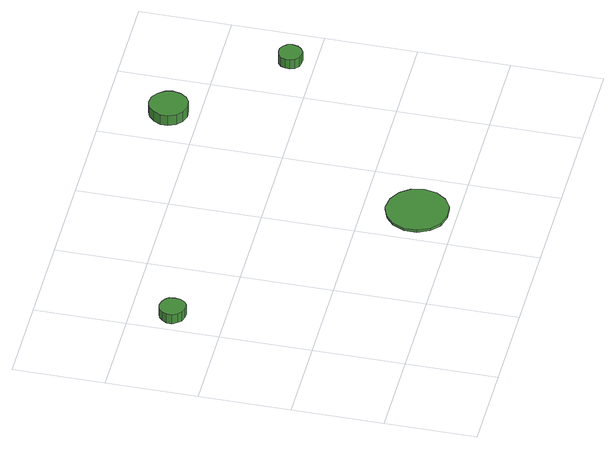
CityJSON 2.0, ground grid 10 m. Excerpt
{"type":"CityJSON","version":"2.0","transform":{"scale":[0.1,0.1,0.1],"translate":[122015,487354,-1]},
"CityObjects":{
"tree1":{"type":"SolitaryVegetationObject","attributes":{"function":"something"},"geometry":[{"type":"MultiSurface","lod":"1","boundaries":[[[0,1,2,3,4,5,6,7,8,9,10,11,12,13,14]],[[15,16,17,18,19,20,21,22,23,24,25,26,27,28,29]],[[0,29,28,1]],[[1,28,27,2]],[[2,27,26,3]],[[3,26,25,4]],[[4,25,24,5]],[[5,24,23,6]],[[6,23,22,7]],[[7,22,21,8]],[[8,21,20,9]],[[9,20,19,10]],[[10,19,18,11]],[[11,18,17,12]],[[12,17,16,13]],[[13,16,15,14]],[[14,15,29,0]]]}]},
"tree2":{"type":"SolitaryVegetationObject","attributes":{"function":"something"},"geometry":[{"type":"MultiSurface","lod":"1","boundaries":[[[30,31,32,33,34,35,36,37,38,39,40,41,42,43,44]],[[45,46,47,48,49,50,51,52,53,54,55,56,57,58,59]],[[30,59,58,31]],[[31,58,57,32]],[[32,57,56,33]],[[33,56,55,34]],[[34,55,54,35]],[[35,54,53,36]],[[36,53,52,37]],[[37,52,51,38]],[[38,51,50,39]],[[39,50,49,40]],[[40,49,48,41]],[[41,48,47,42]],[[42,47,46,43]],[[43,46,45,44]],[[44,45,59,30]]]}]},
"tree3":{"type":"SolitaryVegetationObject","attributes":{"function":"something"},"geometry":[{"type":"MultiSurface","lod":"1","boundaries":[[[60,61,62,63,64,65,66,67,68,69,70,71,72,73,74]],[[75,76,77,78,79,80,81,82,83,84,85,86,87,88,89]],[[60,89,88,61]],[[61,88,87,62]],[[62,87,86,63]],[[63,86,85,64]],[[64,85,84,65]],[[65,84,83,66]],[[66,83,82,67]],[[67,82,81,68]],[[68,81,80,69]],[[69,80,79,70]],[[70,79,78,71]],[[71,78,77,72]],[[72,77,76,73]],[[73,76,75,74]],[[74,75,89,60]]]}]},
"tree4":{"type":"SolitaryVegetationObject","attributes":{"function":"something"},"geometry":[{"type":"MultiSurface","lod":"1","boundaries":[[[90,91,92,93,94,95,96,97,98,99,100,101,102,103,104]],[[105,106,107,108,109,110,111,112,113,114,115,116,117,118,119]],[[90,119,118,91]],[[91,118,117,92]],[[92,117,116,93]],[[93,116,115,94]],[[94,115,114,95]],[[95,114,113,96]],[[96,113,112,97]],[[97,112,111,98]],[[98,111,110,99]],[[99,110,109,100]],[[100,109,108,101]],[[101,108,107,102]],[[102,107,106,103]],[[103,106,105,104]],[[104,105,119,90]]]}]}
},
"vertices":[
[28,254,30],[27,260,30],[24,264,30],[19,267,30],[13,268,30],[7,266,30],[3,262,30],[0,257,30],[0,251,30],[3,246,30],[7,242,30],[13,240,30],[19,240,30],[24,243,30],[27,248,30],[27,248,18],[24,243,18],[19,240,18],[13,240,18],[7,242,18],[3,246,18],[0,251,18],[0,257,18],[3,262,18],[7,266,18],[13,268,18],[19,267,18],[24,264,18],[27,260,18],[28,254,18],
[280,43,12],[277,57,12],[269,68,12],[257,75,12],[243,77,12],[229,72,12],[219,63,12],[213,50,12],[213,36,12],[219,23,12],[229,14,12],[243,10,12],[257,11,12],[269,18,12],[277,29,12],[277,29,9],[269,18,9],[257,11,9],[243,10,9],[229,14,9],[219,23,9],[213,36,9],[213,50,9],[219,63,9],[229,72,9],[243,77,9],[257,75,9],[269,68,9],[277,57,9],[280,43,9],
[362,332,26],[360,340,26],[355,347,26],[348,352,26],[339,353,26],[331,350,26],[325,344,26],[321,336,26],[321,328,26],[325,320,26],[331,314,26],[339,311,26],[348,312,26],[355,316,26],[360,323,26],[360,323,13],[355,316,13],[348,312,13],[339,311,13],[331,314,13],[325,320,13],[321,328,13],[321,336,13],[325,344,13],[331,350,13],[339,353,13],[348,352,13],[355,347,13],[360,340,13],[362,332,13],
[466,227,24],[465,232,24],[462,236,24],[457,239,24],[452,239,24],[447,238,24],[443,234,24],[441,229,24],[441,224,24],[443,219,24],[447,215,24],[452,214,24],[457,214,24],[462,217,24],[465,221,24],[465,221,12],[462,217,12],[457,214,12],[452,214,12],[447,215,12],[443,219,12],[441,224,12],[441,229,12],[443,234,12],[447,238,12],[452,239,12],[457,239,12],[462,236,12],[465,232,12],[466,227,12]
]}
